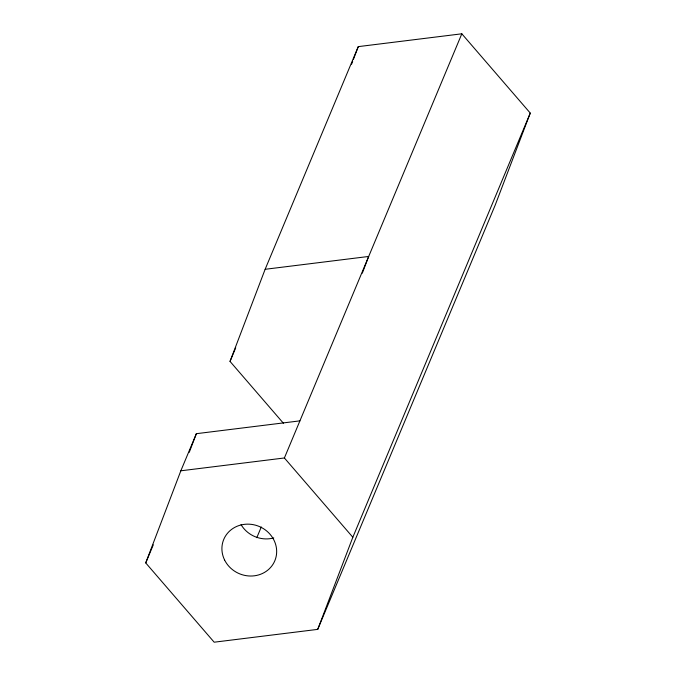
<?xml version="1.0" encoding="UTF-8"?>
<svg xmlns="http://www.w3.org/2000/svg" width="676" height="676" viewBox="0 0 676 676"><rect width="100%" height="100%" fill="white"/><g stroke="black" fill="none" stroke-linecap="round" stroke-linejoin="round"><path stroke-width="1.01" d="M283.413 423.252L230.026 361.406L265.136 269.293L358.272 46.627L461.826 33.8L530.271 113.086L495.162 205.2L317.728 629.373L214.174 642.2L145.729 562.914L180.838 470.8L196.361 433.688L299.916 420.861M189.263 452.312L196.361 433.688M351.554 64.271L352.669 61.33M353.421 59.37L358.272 46.627M362.319 273.163L368.682 256.457L265.136 269.293M317.728 629.373L352.838 537.259L530.271 113.086M145.729 562.914L153.291 544.831M230.026 361.406L235.721 347.794M180.838 470.8L284.393 457.973L461.826 33.8M256.804 537.673L261.282 526.976M284.393 457.973L352.838 537.259M273.772 537.919A27.682 25.629 22.7 0 1 241.045 524.618M224.576 559.965A27.682 25.629 22.7 0 0 271.862 565.922A27.682 25.629 22.7 0 0 251.421 524.373A27.682 25.629 22.7 0 0 224.576 559.965"/></g></svg>
